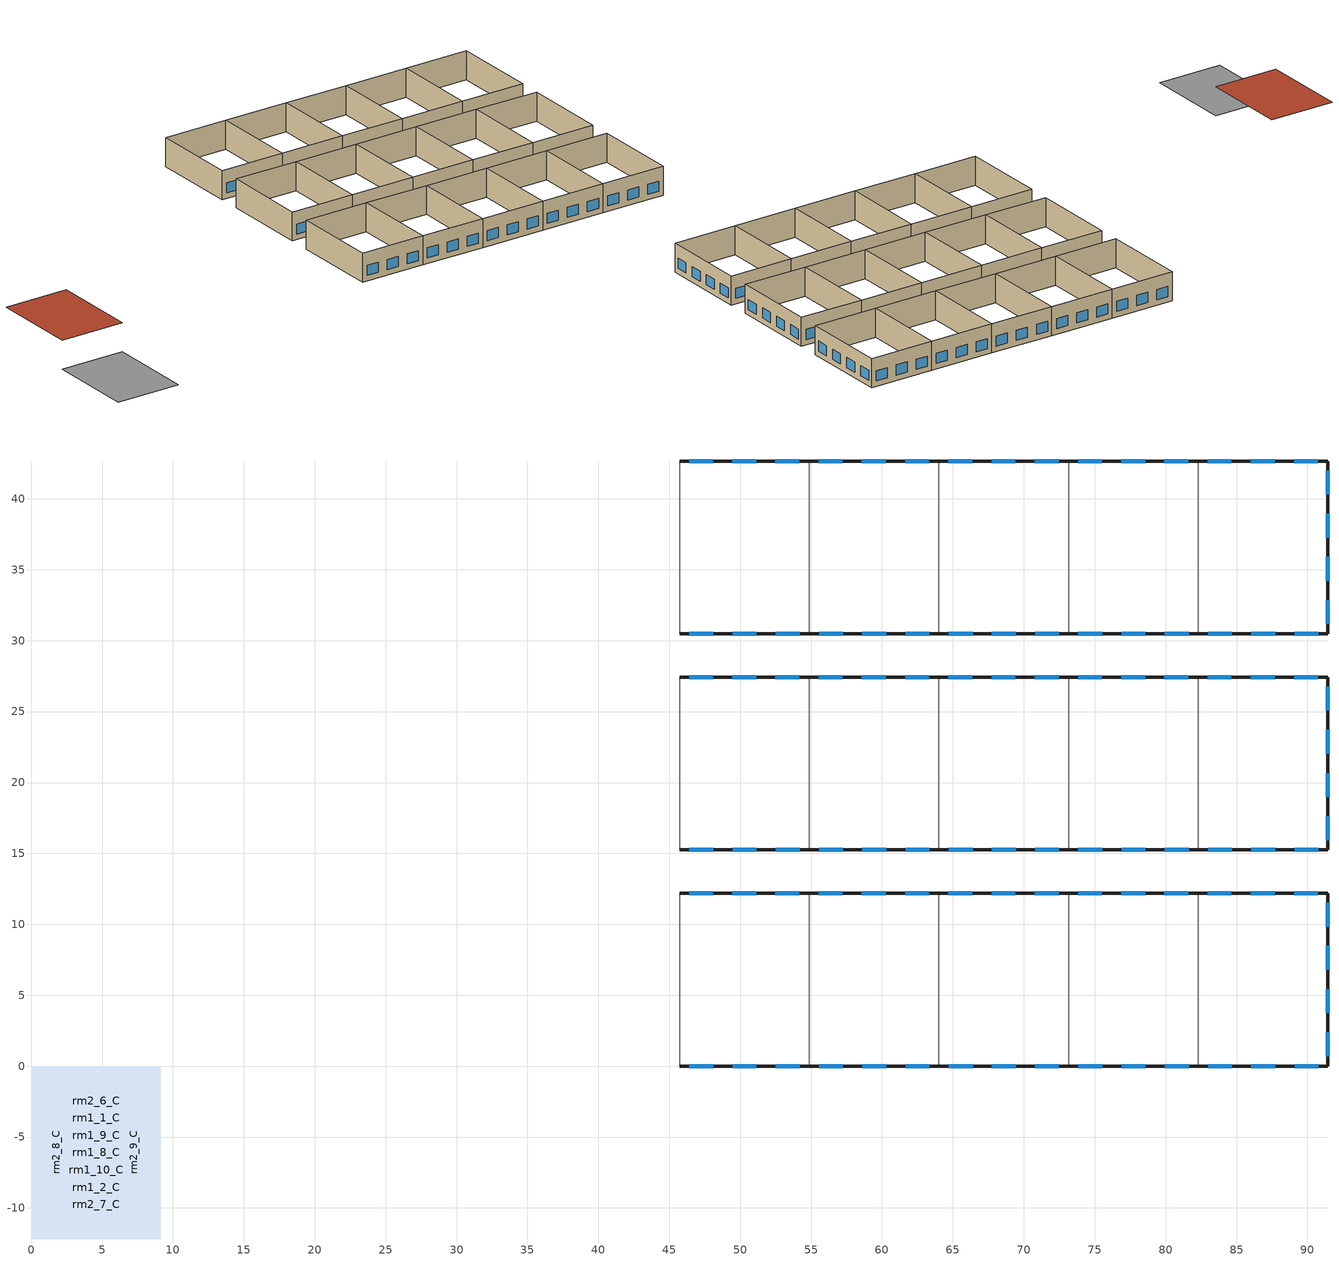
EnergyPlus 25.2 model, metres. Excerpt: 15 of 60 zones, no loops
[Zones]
rm1_8_C
 floor outside (SIMULATED_SL110): 0,-12.19 0,0 9.14,0 9.14,-12.19 z0
 wall outside (4_CONC_RADVA135): 54.86,12.19 45.72,12.19 / 45.72,0 54.86,0 z0:3.96
 wall to rm1_7_C (PARTITION115_rev): 45.72,12.19 45.72,0 z0:3.96
 wall to rm1_9_C (PARTITION115): 54.86,0 54.86,12.19 z0:3.96
 window (GT3): 54.16,12.19 52.49,12.19 / 51.12,12.19 49.44,12.19 / 48.07,12.19 46.39,12.19 / 46.42,0 48.1,0 / 49.47,0 51.15,0 / 52.52,0 54.19,0 z0.76:2.13
 roof outside (CONC_4_IN_NO96): 0,12.19 0,0 9.14,0 9.14,12.19 z3.96
rm1_9_C
 floor outside (SIMULATED_SL110): 0,-12.19 0,0 9.14,0 9.14,-12.19 z0
 wall outside (4_CONC_RADVA135): 64.01,12.19 54.86,12.19 / 54.86,0 64.01,0 z0:3.96
 wall to rm1_10_C (PARTITION115): 64.01,0 64.01,12.19 z0:3.96
 window (GT3): 63.31,12.19 61.63,12.19 / 60.26,12.19 58.58,12.19 / 57.21,12.19 55.53,12.19 / 55.56,0 57.24,0 / 58.61,0 60.29,0 / 61.66,0 63.34,0 z0.76:2.13
 roof outside (CONC_4_IN_NO96): 0,12.19 0,0 9.14,0 9.14,12.19 z3.96
rm1_10_C
 floor outside (SIMULATED_SL110): 0,-12.19 0,0 9.14,0 9.14,-12.19 z0
 wall outside (4_CONC_RADVA135): 73.15,12.19 64.01,12.19 / 64.01,0 73.15,0 z0:3.96
 wall to rm1_1_C (PARTITION115): 73.15,0 73.15,12.19 z0:3.96
 window (GT3): 72.45,12.19 70.78,12.19 / 69.4,12.19 67.73,12.19 / 66.36,12.19 64.68,12.19 / 64.71,0 66.39,0 / 67.76,0 69.43,0 / 70.81,0 72.48,0 z0.76:2.13
 roof outside (CONC_4_IN_NO96): 0,12.19 0,0 9.14,0 9.14,12.19 z3.96
rm1_1_C
 floor outside (SIMULATED_SL110): 0,-12.19 0,0 9.14,0 9.14,-12.19 z0
 wall outside (4_CONC_RADVA135): 82.3,12.19 73.15,12.19 / 73.15,0 82.3,0 z0:3.96
 wall to rm1_2_C (PARTITION115): 82.3,0 82.3,12.19 z0:3.96
 window (GT3): 81.59,12.19 79.92,12.19 / 78.55,12.19 76.87,12.19 / 75.5,12.19 73.82,12.19 / 73.85,0 75.53,0 / 76.9,0 78.58,0 / 79.95,0 81.62,0 z0.76:2.13
 roof outside (CONC_4_IN_NO96): 0,12.19 0,0 9.14,0 9.14,12.19 z3.96
rm1_2_C
 floor outside (SIMULATED_SL110): 0,-12.19 0,0 9.14,0 9.14,-12.19 z0
 wall outside (4_CONC_RADVA135): 82.3,0 91.44,0 91.44,12.19 82.3,12.19 z0:3.96
 window (GT3): 90.74,12.19 89.06,12.19 / 87.69,12.19 86.02,12.19 / 84.64,12.19 82.97,12.19 / 91.44,0.7 91.44,2.38 / 91.44,3.75 91.44,5.42 / 91.44,6.8 91.44,8.47 / 91.44,9.85 91.44,11.52 / 83,0 84.67,0 / 86.05,0 87.72,0 / 89.09,0 90.77,0 z0.76:2.13
 roof outside (CONC_4_IN_NO96): 0,12.19 0,0 9.14,0 9.14,12.19 z3.96
rm2_6_C
 floor outside (SIMULATED_SL110): 0,-12.19 0,0 9.14,0 9.14,-12.19 z0
 wall outside (4_CONC_RADVA135): 54.86,27.43 45.72,27.43 / 45.72,15.24 54.86,15.24 z0:3.96
 wall to rm2_5_C (PARTITION115_rev): 45.72,27.43 45.72,15.24 z0:3.96
 wall to rm2_7_C (PARTITION115): 54.86,15.24 54.86,27.43 z0:3.96
 window (GT3): 54.16,27.43 52.49,27.43 / 51.12,27.43 49.44,27.43 / 48.07,27.43 46.39,27.43 / 46.42,15.24 48.1,15.24 / 49.47,15.24 51.15,15.24 / 52.52,15.24 54.19,15.24 z0.76:2.13
 roof outside (CONC_4_IN_NO96): 0,12.19 0,0 9.14,0 9.14,12.19 z3.96
rm2_7_C
 floor outside (SIMULATED_SL110): 0,-12.19 0,0 9.14,0 9.14,-12.19 z0
 wall outside (4_CONC_RADVA135): 64.01,27.43 54.86,27.43 / 54.86,15.24 64.01,15.24 z0:3.96
 wall to rm2_8_C (PARTITION115): 64.01,15.24 64.01,27.43 z0:3.96
 window (GT3): 63.31,27.43 61.63,27.43 / 60.26,27.43 58.58,27.43 / 57.21,27.43 55.53,27.43 / 55.56,15.24 57.24,15.24 / 58.61,15.24 60.29,15.24 / 61.66,15.24 63.34,15.24 z0.76:2.13
 roof outside (CONC_4_IN_NO96): 0,12.19 0,0 9.14,0 9.14,12.19 z3.96
rm2_8_C
 floor outside (SIMULATED_SL110): 0,-12.19 0,0 9.14,0 9.14,-12.19 z0
 wall outside (4_CONC_RADVA135): 73.15,27.43 64.01,27.43 / 64.01,15.24 73.15,15.24 z0:3.96
 wall to rm2_9_C (PARTITION115): 73.15,15.24 73.15,27.43 z0:3.96
 window (GT3): 72.45,27.43 70.78,27.43 / 69.4,27.43 67.73,27.43 / 66.36,27.43 64.68,27.43 / 64.71,15.24 66.39,15.24 / 67.76,15.24 69.43,15.24 / 70.81,15.24 72.48,15.24 z0.76:2.13
 roof outside (CONC_4_IN_NO96): 0,12.19 0,0 9.14,0 9.14,12.19 z3.96
rm2_9_C
 floor outside (SIMULATED_SL110): 0,-12.19 0,0 9.14,0 9.14,-12.19 z0
 wall outside (4_CONC_RADVA135): 82.3,27.43 73.15,27.43 / 73.15,15.24 82.3,15.24 z0:3.96
 wall to rm2_10_C (PARTITION115): 82.3,15.24 82.3,27.43 z0:3.96
 window (GT3): 81.59,27.43 79.92,27.43 / 78.55,27.43 76.87,27.43 / 75.5,27.43 73.82,27.43 / 73.85,15.24 75.53,15.24 / 76.9,15.24 78.58,15.24 / 79.95,15.24 81.62,15.24 z0.76:2.13
 roof outside (CONC_4_IN_NO96): 0,12.19 0,0 9.14,0 9.14,12.19 z3.96
rm2_10_C
 floor outside (SIMULATED_SL110): 0,-12.19 0,0 9.14,0 9.14,-12.19 z0
 wall outside (4_CONC_RADVA135): 82.3,15.24 91.44,15.24 91.44,27.43 82.3,27.43 z0:3.96
 window (GT3): 90.74,27.43 89.06,27.43 / 87.69,27.43 86.02,27.43 / 84.64,27.43 82.97,27.43 / 91.44,15.94 91.44,17.62 / 91.44,18.99 91.44,20.66 / 91.44,22.04 91.44,23.71 / 91.44,25.09 91.44,26.76 / 83,15.24 84.67,15.24 / 86.05,15.24 87.72,15.24 / 89.09,15.24 90.77,15.24 z0.76:2.13
 roof outside (CONC_4_IN_NO96): 0,12.19 0,0 9.14,0 9.14,12.19 z3.96
rm3_6_C
 floor outside (SIMULATED_SL110): 0,-12.19 0,0 9.14,0 9.14,-12.19 z0
 wall outside (4_CONC_RADVA135): 54.86,42.67 45.72,42.67 / 45.72,30.48 54.86,30.48 z0:3.96
 wall to rm3_5_C (PARTITION115_rev): 45.72,42.67 45.72,30.48 z0:3.96
 wall to rm3_7_C (PARTITION115): 54.86,30.48 54.86,42.67 z0:3.96
 window (GT3): 54.16,42.67 52.49,42.67 / 51.12,42.67 49.44,42.67 / 48.07,42.67 46.39,42.67 / 46.42,30.48 48.1,30.48 / 49.47,30.48 51.15,30.48 / 52.52,30.48 54.19,30.48 z0.76:2.13
 roof outside (CONC_4_IN_NO96): 0,12.19 0,0 9.14,0 9.14,12.19 z3.96
rm3_7_C
 floor outside (SIMULATED_SL110): 0,-12.19 0,0 9.14,0 9.14,-12.19 z0
 wall outside (4_CONC_RADVA135): 64.01,42.67 54.86,42.67 / 54.86,30.48 64.01,30.48 z0:3.96
 wall to rm3_8_C (PARTITION115): 64.01,30.48 64.01,42.67 z0:3.96
 window (GT3): 63.31,42.67 61.63,42.67 / 60.26,42.67 58.58,42.67 / 57.21,42.67 55.53,42.67 / 55.56,30.48 57.24,30.48 / 58.61,30.48 60.29,30.48 / 61.66,30.48 63.34,30.48 z0.76:2.13
 roof outside (CONC_4_IN_NO96): 0,12.19 0,0 9.14,0 9.14,12.19 z3.96
rm3_8_C
 floor outside (SIMULATED_SL110): 0,-12.19 0,0 9.14,0 9.14,-12.19 z0
 wall outside (4_CONC_RADVA135): 73.15,42.67 64.01,42.67 / 64.01,30.48 73.15,30.48 z0:3.96
 wall to rm3_9_C (PARTITION115): 73.15,30.48 73.15,42.67 z0:3.96
 window (GT3): 72.45,42.67 70.78,42.67 / 69.4,42.67 67.73,42.67 / 66.36,42.67 64.68,42.67 / 64.71,30.48 66.39,30.48 / 67.76,30.48 69.43,30.48 / 70.81,30.48 72.48,30.48 z0.76:2.13
 roof outside (CONC_4_IN_NO96): 0,12.19 0,0 9.14,0 9.14,12.19 z3.96
rm3_9_C
 floor outside (SIMULATED_SL110): 0,-12.19 0,0 9.14,0 9.14,-12.19 z0
 wall outside (4_CONC_RADVA135): 82.3,42.67 73.15,42.67 / 73.15,30.48 82.3,30.48 z0:3.96
 wall to rm3_10_C (PARTITION115): 82.3,30.48 82.3,42.67 z0:3.96
 window (GT3): 81.59,42.67 79.92,42.67 / 78.55,42.67 76.87,42.67 / 75.5,42.67 73.82,42.67 / 73.85,30.48 75.53,30.48 / 76.9,30.48 78.58,30.48 / 79.95,30.48 81.62,30.48 z0.76:2.13
 roof outside (CONC_4_IN_NO96): 0,12.19 0,0 9.14,0 9.14,12.19 z3.96
rm3_10_C
 floor outside (SIMULATED_SL110): 0,-12.19 0,0 9.14,0 9.14,-12.19 z0
 wall outside (4_CONC_RADVA135): 82.3,30.48 91.44,30.48 91.44,42.67 82.3,42.67 z0:3.96
 window (GT3): 90.74,42.67 89.06,42.67 / 87.69,42.67 86.02,42.67 / 84.64,42.67 82.97,42.67 / 91.44,31.18 91.44,32.86 / 91.44,34.23 91.44,35.91 / 91.44,37.28 91.44,38.95 / 91.44,40.33 91.44,42 / 83,30.48 84.67,30.48 / 86.05,30.48 87.72,30.48 / 89.09,30.48 90.77,30.48 z0.76:2.13
 roof outside (CONC_4_IN_NO96): 0,12.19 0,0 9.14,0 9.14,12.19 z3.96
[Building]
Green Design Tools: North Axis {deg}=180.0017; Terrain=City; Loads Convergence Tolerance Value=0.04; Temperature Convergence Tolerance Value {deltaC}=0.4; Solar Distribution=FullExterior; Maximum Number of Warmup Days=25; Minimum Number of Warmup Days=6
[Site:Location]
CZ03RV2: Latitude {deg}=38.5; Longitude {deg}=-121.5; Time Zone {hr}=-8; Elevation {m}=15.24
[Site:GroundTemperature:BuildingSurface]
12.38889, 11.22224, 11.11112, 11.66668, 13.8889, 16.11112, 18.05557, 19.2778, 19.38892, 18.38889, 16.50002, 14.33334
[SizingPeriod:DesignDay] Humidity Condition Type=Wetbulb; Rain Indicator=No; Snow Indicator=No; Daylight Saving Time Indicator=No; Solar Model Indicator=ASHRAEClearSky; Sky Clearness=0
Name | Month | Day of Month | Day Type | Maximum Dry-Bulb Temperature {C} | Daily Dry-Bulb Temperature Range {deltaC} | Wetbulb or DewPoint at Maximum Dry-Bulb {C} | Barometric Pressure {Pa} | Wind Speed {m/s} | Wind Direction {deg}
CZ03RV2 Coldest Day from Weather File | 12 | 28 | WinterDesignDay | 15 | 13.3 | 8.9 | 102805.1 | 2.12 | 67
CZ03RV2 Hottest Day from Weather File | 9 | 29 | SummerDesignDay | 31.7 | 20.6 | 16.1 | 101351.8 | 5.06 | 87
[Material] Thermal Absorptance=0.9
Name | Roughness | Thickness {m} | Conductivity {W/m-K} | Density {kg/m3} | Specific Heat {J/kg-K} | Solar Absorptance | Visible Absorptance
CONC_4_IN_NO96__CC03_97 | MediumRough | 0.10159 | 1.310345 | 2242.584 | 836.7661 | 0.7
SIMULATED_SL110__IN05_111 | MediumRough | 0.245821 | 0.04324 | 9.611076 | 836.7661 | 0
SIMULATED_SL110__MAT357_112 | MediumRough | 0.4572 | 0.8648 | 1361.569 | 836.7661 | 0
SIMULATED_SL110__MAT356_113 | MediumRough | 0.3048 | 0.51888 | 1601.846 | 836.7661 | 0
PARTITION115__GP02_87 | MediumRough | 0.0158801 | 0.160161 | 800.923 | 836.7661 | 0.3
4_CONC_RADVA135__CC14_80 | MediumRough | 0.10159 | 1.801724 | 2242.584 | 836.7661 | 0.7
4_CONC_RADVA135__IN36_136 | MediumRough | 0.0762 | 0.034592 | 28.83323 | 1213.311 | 0.7
4_CONC_RADVA135__GP02_87 | MediumRough | 0.0158801 | 0.160161 | 800.923 | 836.7661 | 0.7
rm1_8_CFURN; rm1_9_CFURN; rm1_10_CFURN; rm1_1_CFURN; rm1_2_CFURN; rm2_6_CFURN; rm2_7_CFURN; rm2_8_CFURN; rm2_9_CFURN; rm2_10_CFURN; rm3_6_CFURN; rm3_7_CFURN; rm3_8_CFURN; rm3_9_CFURN; rm3_10_CFURN | Smooth | 0.00762 | 0.17296 | 640.7384 | 1255.149 | 0.7 | 0.7
[Construction]
CONC_4_IN_NO96: CONC_4_IN_NO96__CC03_97
SIMULATED_SL110: SIMULATED_SL110__IN05_111, SIMULATED_SL110__MAT357_112, SIMULATED_SL110__MAT356_113
PARTITION115; PARTITION115_rev: PARTITION115__GP02_87, PARTITION115__WMF00_116, PARTITION115__GP02_87
4_CONC_RADVA135: 4_CONC_RADVA135__CC14_80, 4_CONC_RADVA135__IN36_136, 4_CONC_RADVA135__GP02_87
GT3: BRONZE 6MM
rm1_8_CFURNCONS: rm1_8_CFURN
rm1_9_CFURNCONS: rm1_9_CFURN
rm1_10_CFURNCONS: rm1_10_CFURN
rm1_1_CFURNCONS: rm1_1_CFURN
rm1_2_CFURNCONS: rm1_2_CFURN
rm2_6_CFURNCONS: rm2_6_CFURN
rm2_7_CFURNCONS: rm2_7_CFURN
rm2_8_CFURNCONS: rm2_8_CFURN
rm2_9_CFURNCONS: rm2_9_CFURN
rm2_10_CFURNCONS: rm2_10_CFURN
rm3_6_CFURNCONS: rm3_6_CFURN
rm3_7_CFURNCONS: rm3_7_CFURN
rm3_8_CFURNCONS: rm3_8_CFURN
rm3_9_CFURNCONS: rm3_9_CFURN
rm3_10_CFURNCONS: rm3_10_CFURN
[Material:NoMass]
PARTITION115__WMF00_116: Roughness=MediumRough; Thermal Resistance {m2-K/W}=0.107499; Thermal Absorptance=0.9; Solar Absorptance=0.3
[WindowMaterial:Glazing]
BRONZE 6MM: Optical Data Type=SpectralAverage; Thickness {m}=.006; Solar Transmittance at Normal Incidence=.482; Front Side Solar Reflectance at Normal Incidence=.054; Back Side Solar Reflectance at Normal Incidence=.054; Visible Transmittance at Normal Incidence=.534; Front Side Visible Reflectance at Normal Incidence=.057; Back Side Visible Reflectance at Normal Incidence=.057; Infrared Transmittance at Normal Incidence=0; Front Side Infrared Hemispherical Emissivity=.84; Back Side Infrared Hemispherical Emissivity=.84; Conductivity {W/m-K}=.9
[WindowMaterial:Shade] Solar Transmittance=0.8; Solar Reflectance=0.19; Visible Transmittance=0.8; Visible Reflectance=0.19; Infrared Hemispherical Emissivity=0.001; Infrared Transmittance=0.99; Thickness {m}=0.001; Conductivity {W/m-K}=10000; Shade to Glass Distance {m}=0.001; Top Opening Multiplier=0; Bottom Opening Multiplier=0; Left-Side Opening Multiplier=0; Right-Side Opening Multiplier=0; Airflow Permeability=0.8
Window1001WSM; Window1806WSM; Window1807WSM; Window1003WSM; Window1808WSM; Window1809WSM; Window1004WSM; Window1810WSM; Window1811WSM; Window1812WSM; Window1006WSM; Window1813WSM; Window1814WSM; Window1007WSM; Window1815WSM; Window1816WSM; Window1008WSM; Window1817WSM; Window1818WSM; Window1009WSM; Window1819WSM; Window1820WSM; Window1010WSM; Window1821WSM; Window1822WSM; Window1011WSM; Window1823WSM; Window1824WSM; Window1012WSM; Window1825WSM; Window1826WSM; Window1013WSM; Window1827WSM; Window1828WSM; Window1014WSM; Window1829WSM; Window1830WSM; Window1015WSM; Window1831WSM; Window1832WSM; Window1016WSM; Window1833WSM; Window1834WSM; Window1017WSM; Window1835WSM; Window1836WSM; Window1018WSM; Window1837WSM; Window1838WSM; Window1005WSM; Window1839WSM; Window1840WSM; Window1019WSM; Window1841WSM; Window1842WSM; Window1020WSM; Window1843WSM; Window1844WSM; Window1021WSM; Window1845WSM; Window1846WSM; Window1022WSM; Window1847WSM; Window1848WSM; Window1849WSM; Window1023WSM; Window1850WSM; Window1851WSM; Window1024WSM; Window1852WSM; Window1853WSM; Window1025WSM; Window1854WSM; Window1855WSM; Window1026WSM; Window1856WSM; Window1857WSM; Window1858WSM; Window1027WSM; Window1859WSM; Window1860WSM; Window1028WSM; Window1861WSM; Window1862WSM; Window1029WSM; Window1863WSM; Window1864WSM; Window1030WSM; Window1865WSM; Window1866WSM; Window1031WSM; Window1867WSM; Window1868WSM; Window1032WSM; Window1869WSM; Window1870WSM; Window1033WSM; Window1871WSM; Window1872WSM; Window1034WSM; Window1873WSM; Window1874WSM; Window1035WSM; Window1875WSM; Window1876WSM; Window1036WSM; Window1877WSM; Window1878WSM; Window1037WSM; Window1879WSM; Window1880WSM; Window1038WSM; Window1881WSM; Window1882WSM; Window1039WSM; Window1883WSM; Window1884WSM; Window1040WSM; Window1885WSM; Window1886WSM; Window1041WSM; Window1887WSM; Window1888WSM; Window1042WSM; Window1889WSM; Window1890WSM; Window1043WSM; Window1891WSM; Window1892WSM; Window1044WSM; Window1893WSM; Window1894WSM; Window1895WSM; Window1045WSM; Window1896WSM; Window1897WSM; Window1046WSM; Window1898WSM; Window1899WSM; Window1047WSM; Window1900WSM; Window1901WSM; Window1048WSM; Window1902WSM; Window1903WSM; Window1904WSM; Window1049WSM; Window1905WSM; Window1906WSM; Window1050WSM; Window1907WSM; Window1908WSM; Window1051WSM; Window1909WSM; Window1910WSM; Window1052WSM; Window1911WSM; Window1912WSM; Window1053WSM; Window1913WSM; Window1914WSM; Window1054WSM; Window1915WSM; Window1916WSM; Window1055WSM; Window1917WSM; Window1918WSM; Window1056WSM; Window1919WSM; Window1920WSM; Window1057WSM; Window1921WSM; Window1922WSM; Window1058WSM; Window1923WSM; Window1924WSM; Window1059WSM; Window1925WSM; Window1926WSM; Window1060WSM; Window1927WSM; Window1928WSM; Window1061WSM; Window1929WSM; Window1930WSM; Window1062WSM; Window1931WSM; Window1932WSM; Window1063WSM; Window1933WSM; Window1934WSM; Window1064WSM; Window1935WSM; Window1936WSM; Window1065WSM; Window1937WSM; Window1938WSM; Window1066WSM; Window1939WSM; Window1940WSM; Window1941WSM; Window1067WSM; Window1942WSM; Window1943WSM; Window1068WSM; Window1944WSM; Window1945WSM; Window1069WSM; Window1946WSM; Window1947WSM; Window1070WSM; Window1948WSM; Window1949WSM; Window1950WSM; Window1071WSM; Window1951WSM; Window1952WSM; Window1072WSM; Window1953WSM; Window1954WSM; Window1073WSM; Window1955WSM; Window1956WSM; Window1074WSM; Window1957WSM; Window1958WSM; Window1075WSM; Window1959WSM; Window1960WSM; Window1076WSM; Window1961WSM; Window1962WSM; Window1077WSM; Window1963WSM; Window1964WSM; Window1078WSM; Window1965WSM; Window1966WSM; Window1079WSM; Window1967WSM; Window1968WSM; Window1080WSM; Window1969WSM; Window1970WSM; Window1081WSM; Window1971WSM; Window1972WSM; Window1082WSM; Window1973WSM; Window1974WSM; Window1083WSM; Window1975WSM; Window1976WSM; Window1084WSM; Window1977WSM; Window1978WSM; Window1085WSM; Window1979WSM; Window1980WSM; Window1086WSM; Window1981WSM; Window1982WSM; Window1087WSM; Window1983WSM; Window1984WSM; Window1088WSM; Window1985WSM; Window1986WSM; Window1987WSM; Window1089WSM; Window1988WSM; Window1989WSM; Window1090WSM; Window1990WSM; Window1991WSM; Window1091WSM; Window1992WSM; Window1993WSM; Window1092WSM; Window1994WSM; Window1995WSM; Window1996WSM; Window1093WSM; Window1997WSM; Window1998WSM; Window1094WSM; Window1999WSM; Window2000WSM; Window1095WSM; Window2001WSM; Window2002WSM; Window1096WSM; Window2003WSM; Window2004WSM; Window1097WSM; Window2005WSM; Window2006WSM; Window1098WSM; Window2007WSM; Window2008WSM; Window1099WSM; Window2009WSM; Window2010WSM; Window1100WSM; Window2011WSM; Window2012WSM; Window1101WSM; Window2013WSM; Window2014WSM; Window1102WSM; Window2015WSM; Window2016WSM; Window1103WSM; Window2017WSM; Window2018WSM; Window1104WSM; Window2019WSM; Window2020WSM; Window1105WSM; Window2021WSM; Window2022WSM; Window1106WSM; Window2023WSM; Window2024WSM; Window1107WSM; Window2025WSM; Window2026WSM; Window1108WSM; Window2027WSM; Window2028WSM; Window1109WSM; Window2029WSM; Window2030WSM; Window1110WSM; Window2031WSM; Window2032WSM; Window2033WSM; Window1111WSM; Window2034WSM; Window2035WSM; Window1112WSM; Window2036WSM; Window2037WSM; Window1113WSM; Window2038WSM; Window2039WSM; Window1114WSM; Window2040WSM; Window2041WSM; Window2042WSM; Window1115WSM; Window2043WSM; Window2044WSM; Window1116WSM; Window2045WSM; Window2046WSM; Window1117WSM; Window2047WSM; Window2048WSM; Window1118WSM; Window2049WSM; Window2050WSM; Window1119WSM; Window2051WSM; Window2052WSM; Window1120WSM; Window2053WSM; Window2054WSM; Window1121WSM; Window2055WSM; Window2056WSM; Window1122WSM; Window2057WSM; Window2058WSM; Window1123WSM; Window2059WSM; Window2060WSM; Window1124WSM; Window2061WSM; Window2062WSM; Window1125WSM; Window2063WSM; Window2064WSM; Window1126WSM; Window2065WSM; Window2066WSM; Window1127WSM; Window2067WSM; Window2068WSM; Window1128WSM; Window2069WSM; Window2070WSM; Window1129WSM; Window2071WSM; Window2072WSM; Window1130WSM; Window2073WSM; Window2074WSM; Window1131WSM; Window2075WSM; Window2076WSM; Window1132WSM; Window2077WSM; Window2078WSM; Window2079WSM; Window1133WSM; Window2080WSM; Window2081WSM
[WindowProperty:ShadingControl] Shading Type=InteriorShade; Shading Control Type=AlwaysOn; Setpoint {W/m2, W or deg C}=10.9383; Shading Control Is Scheduled=NO; Glare Control Is Active=NO
Name | Shading Device Material
Window1001WSC | Window1001WSM
Window1806WSC | Window1806WSM
Window1807WSC | Window1807WSM
Window1003WSC | Window1003WSM
Window1808WSC | Window1808WSM
Window1809WSC | Window1809WSM
Window1004WSC | Window1004WSM
Window1810WSC | Window1810WSM
Window1811WSC | Window1811WSM
Window1812WSC | Window1812WSM
Window1006WSC | Window1006WSM
Window1813WSC | Window1813WSM
Window1814WSC | Window1814WSM
Window1007WSC | Window1007WSM
Window1815WSC | Window1815WSM
Window1816WSC | Window1816WSM
Window1008WSC | Window1008WSM
Window1817WSC | Window1817WSM
Window1818WSC | Window1818WSM
Window1009WSC | Window1009WSM
Window1819WSC | Window1819WSM
Window1820WSC | Window1820WSM
Window1010WSC | Window1010WSM
Window1821WSC | Window1821WSM
Window1822WSC | Window1822WSM
Window1011WSC | Window1011WSM
Window1823WSC | Window1823WSM
Window1824WSC | Window1824WSM
Window1012WSC | Window1012WSM
Window1825WSC | Window1825WSM
Window1826WSC | Window1826WSM
Window1013WSC | Window1013WSM
Window1827WSC | Window1827WSM
Window1828WSC | Window1828WSM
Window1014WSC | Window1014WSM
Window1829WSC | Window1829WSM
Window1830WSC | Window1830WSM
Window1015WSC | Window1015WSM
Window1831WSC | Window1831WSM
Window1832WSC | Window1832WSM
Window1016WSC | Window1016WSM
Window1833WSC | Window1833WSM
Window1834WSC | Window1834WSM
Window1017WSC | Window1017WSM
Window1835WSC | Window1835WSM
Window1836WSC | Window1836WSM
Window1018WSC | Window1018WSM
Window1837WSC | Window1837WSM
Window1838WSC | Window1838WSM
Window1005WSC | Window1005WSM
Window1839WSC | Window1839WSM
Window1840WSC | Window1840WSM
Window1019WSC | Window1019WSM
Window1841WSC | Window1841WSM
Window1842WSC | Window1842WSM
Window1020WSC | Window1020WSM
Window1843WSC | Window1843WSM
Window1844WSC | Window1844WSM
Window1021WSC | Window1021WSM
Window1845WSC | Window1845WSM
Window1846WSC | Window1846WSM
Window1022WSC | Window1022WSM
Window1847WSC | Window1847WSM
Window1848WSC | Window1848WSM
Window1849WSC | Window1849WSM
Window1023WSC | Window1023WSM
Window1850WSC | Window1850WSM
Window1851WSC | Window1851WSM
Window1024WSC | Window1024WSM
Window1852WSC | Window1852WSM
Window1853WSC | Window1853WSM
Window1025WSC | Window1025WSM
Window1854WSC | Window1854WSM
Window1855WSC | Window1855WSM
Window1026WSC | Window1026WSM
Window1856WSC | Window1856WSM
Window1857WSC | Window1857WSM
Window1858WSC | Window1858WSM
Window1027WSC | Window1027WSM
Window1859WSC | Window1859WSM
Window1860WSC | Window1860WSM
Window1028WSC | Window1028WSM
Window1861WSC | Window1861WSM
Window1862WSC | Window1862WSM
Window1029WSC | Window1029WSM
Window1863WSC | Window1863WSM
Window1864WSC | Window1864WSM
Window1030WSC | Window1030WSM
Window1865WSC | Window1865WSM
Window1866WSC | Window1866WSM
Window1031WSC | Window1031WSM
Window1867WSC | Window1867WSM
Window1868WSC | Window1868WSM
Window1032WSC | Window1032WSM
Window1869WSC | Window1869WSM
Window1870WSC | Window1870WSM
Window1033WSC | Window1033WSM
Window1871WSC | Window1871WSM
Window1872WSC | Window1872WSM
Window1034WSC | Window1034WSM
Window1873WSC | Window1873WSM
Window1874WSC | Window1874WSM
Window1035WSC | Window1035WSM
Window1875WSC | Window1875WSM
Window1876WSC | Window1876WSM
Window1036WSC | Window1036WSM
Window1877WSC | Window1877WSM
Window1878WSC | Window1878WSM
Window1037WSC | Window1037WSM
Window1879WSC | Window1879WSM
Window1880WSC | Window1880WSM
Window1038WSC | Window1038WSM
Window1881WSC | Window1881WSM
Window1882WSC | Window1882WSM
Window1039WSC | Window1039WSM
Window1883WSC | Window1883WSM
Window1884WSC | Window1884WSM
Window1040WSC | Window1040WSM
Window1885WSC | Window1885WSM
Window1886WSC | Window1886WSM
Window1041WSC | Window1041WSM
Window1887WSC | Window1887WSM
Window1888WSC | Window1888WSM
Window1042WSC | Window1042WSM
Window1889WSC | Window1889WSM
Window1890WSC | Window1890WSM
Window1043WSC | Window1043WSM
Window1891WSC | Window1891WSM
Window1892WSC | Window1892WSM
Window1044WSC | Window1044WSM
Window1893WSC | Window1893WSM
Window1894WSC | Window1894WSM
Window1895WSC | Window1895WSM
Window1045WSC | Window1045WSM
Window1896WSC | Window1896WSM
Window1897WSC | Window1897WSM
Window1046WSC | Window1046WSM
Window1898WSC | Window1898WSM
Window1899WSC | Window1899WSM
Window1047WSC | Window1047WSM
Window1900WSC | Window1900WSM
Window1901WSC | Window1901WSM
Window1048WSC | Window1048WSM
Window1902WSC | Window1902WSM
Window1903WSC | Window1903WSM
Window1904WSC | Window1904WSM
Window1049WSC | Window1049WSM
Window1905WSC | Window1905WSM
Window1906WSC | Window1906WSM
Window1050WSC | Window1050WSM
Window1907WSC | Window1907WSM
Window1908WSC | Window1908WSM
Window1051WSC | Window1051WSM
Window1909WSC | Window1909WSM
Window1910WSC | Window1910WSM
Window1052WSC | Window1052WSM
Window1911WSC | Window1911WSM
Window1912WSC | Window1912WSM
Window1053WSC | Window1053WSM
Window1913WSC | Window1913WSM
Window1914WSC | Window1914WSM
Window1054WSC | Window1054WSM
Window1915WSC | Window1915WSM
Window1916WSC | Window1916WSM
Window1055WSC | Window1055WSM
Window1917WSC | Window1917WSM
Window1918WSC | Window1918WSM
Window1056WSC | Window1056WSM
Window1919WSC | Window1919WSM
Window1920WSC | Window1920WSM
Window1057WSC | Window1057WSM
Window1921WSC | Window1921WSM
Window1922WSC | Window1922WSM
Window1058WSC | Window1058WSM
Window1923WSC | Window1923WSM
Window1924WSC | Window1924WSM
Window1059WSC | Window1059WSM
Window1925WSC | Window1925WSM
Window1926WSC | Window1926WSM
Window1060WSC | Window1060WSM
Window1927WSC | Window1927WSM
Window1928WSC | Window1928WSM
Window1061WSC | Window1061WSM
Window1929WSC | Window1929WSM
Window1930WSC | Window1930WSM
Window1062WSC | Window1062WSM
Window1931WSC | Window1931WSM
Window1932WSC | Window1932WSM
Window1063WSC | Window1063WSM
Window1933WSC | Window1933WSM
Window1934WSC | Window1934WSM
Window1064WSC | Window1064WSM
Window1935WSC | Window1935WSM
Window1936WSC | Window1936WSM
Window1065WSC | Window1065WSM
Window1937WSC | Window1937WSM
Window1938WSC | Window1938WSM
Window1066WSC | Window1066WSM
Window1939WSC | Window1939WSM
Window1940WSC | Window1940WSM
Window1941WSC | Window1941WSM
Window1067WSC | Window1067WSM
Window1942WSC | Window1942WSM
Window1943WSC | Window1943WSM
Window1068WSC | Window1068WSM
Window1944WSC | Window1944WSM
Window1945WSC | Window1945WSM
Window1069WSC | Window1069WSM
Window1946WSC | Window1946WSM
Window1947WSC | Window1947WSM
Window1070WSC | Window1070WSM
Window1948WSC | Window1948WSM
Window1949WSC | Window1949WSM
Window1950WSC | Window1950WSM
Window1071WSC | Window1071WSM
Window1951WSC | Window1951WSM
Window1952WSC | Window1952WSM
Window1072WSC | Window1072WSM
Window1953WSC | Window1953WSM
Window1954WSC | Window1954WSM
Window1073WSC | Window1073WSM
Window1955WSC | Window1955WSM
Window1956WSC | Window1956WSM
Window1074WSC | Window1074WSM
Window1957WSC | Window1957WSM
Window1958WSC | Window1958WSM
Window1075WSC | Window1075WSM
Window1959WSC | Window1959WSM
Window1960WSC | Window1960WSM
Window1076WSC | Window1076WSM
Window1961WSC | Window1961WSM
Window1962WSC | Window1962WSM
Window1077WSC | Window1077WSM
Window1963WSC | Window1963WSM
Window1964WSC | Window1964WSM
Window1078WSC | Window1078WSM
Window1965WSC | Window1965WSM
Window1966WSC | Window1966WSM
Window1079WSC | Window1079WSM
Window1967WSC | Window1967WSM
Window1968WSC | Window1968WSM
Window1080WSC | Window1080WSM
Window1969WSC | Window1969WSM
Window1970WSC | Window1970WSM
Window1081WSC | Window1081WSM
Window1971WSC | Window1971WSM
Window1972WSC | Window1972WSM
Window1082WSC | Window1082WSM
Window1973WSC | Window1973WSM
Window1974WSC | Window1974WSM
Window1083WSC | Window1083WSM
Window1975WSC | Window1975WSM
Window1976WSC | Window1976WSM
Window1084WSC | Window1084WSM
Window1977WSC | Window1977WSM
Window1978WSC | Window1978WSM
Window1085WSC | Window1085WSM
Window1979WSC | Window1979WSM
Window1980WSC | Window1980WSM
Window1086WSC | Window1086WSM
Window1981WSC | Window1981WSM
Window1982WSC | Window1982WSM
Window1087WSC | Window1087WSM
Window1983WSC | Window1983WSM
Window1984WSC | Window1984WSM
Window1088WSC | Window1088WSM
Window1985WSC | Window1985WSM
Window1986WSC | Window1986WSM
Window1987WSC | Window1987WSM
Window1089WSC | Window1089WSM
Window1988WSC | Window1988WSM
Window1989WSC | Window1989WSM
Window1090WSC | Window1090WSM
Window1990WSC | Window1990WSM
Window1991WSC | Window1991WSM
Window1091WSC | Window1091WSM
Window1992WSC | Window1992WSM
Window1993WSC | Window1993WSM
Window1092WSC | Window1092WSM
Window1994WSC | Window1994WSM
Window1995WSC | Window1995WSM
Window1996WSC | Window1996WSM
Window1093WSC | Window1093WSM
Window1997WSC | Window1997WSM
Window1998WSC | Window1998WSM
Window1094WSC | Window1094WSM
Window1999WSC | Window1999WSM
Window2000WSC | Window2000WSM
Window1095WSC | Window1095WSM
Window2001WSC | Window2001WSM
Window2002WSC | Window2002WSM
Window1096WSC | Window1096WSM
Window2003WSC | Window2003WSM
Window2004WSC | Window2004WSM
Window1097WSC | Window1097WSM
Window2005WSC | Window2005WSM
Window2006WSC | Window2006WSM
Window1098WSC | Window1098WSM
Window2007WSC | Window2007WSM
Window2008WSC | Window2008WSM
Window1099WSC | Window1099WSM
Window2009WSC | Window2009WSM
Window2010WSC | Window2010WSM
Window1100WSC | Window1100WSM
Window2011WSC | Window2011WSM
Window2012WSC | Window2012WSM
Window1101WSC | Window1101WSM
Window2013WSC | Window2013WSM
Window2014WSC | Window2014WSM
Window1102WSC | Window1102WSM
Window2015WSC | Window2015WSM
Window2016WSC | Window2016WSM
Window1103WSC | Window1103WSM
Window2017WSC | Window2017WSM
Window2018WSC | Window2018WSM
Window1104WSC | Window1104WSM
Window2019WSC | Window2019WSM
Window2020WSC | Window2020WSM
Window1105WSC | Window1105WSM
Window2021WSC | Window2021WSM
Window2022WSC | Window2022WSM
Window1106WSC | Window1106WSM
Window2023WSC | Window2023WSM
Window2024WSC | Window2024WSM
Window1107WSC | Window1107WSM
Window2025WSC | Window2025WSM
Window2026WSC | Window2026WSM
Window1108WSC | Window1108WSM
Window2027WSC | Window2027WSM
Window2028WSC | Window2028WSM
Window1109WSC | Window1109WSM
Window2029WSC | Window2029WSM
Window2030WSC | Window2030WSM
Window1110WSC | Window1110WSM
Window2031WSC | Window2031WSM
Window2032WSC | Window2032WSM
Window2033WSC | Window2033WSM
Window1111WSC | Window1111WSM
Window2034WSC | Window2034WSM
Window2035WSC | Window2035WSM
Window1112WSC | Window1112WSM
Window2036WSC | Window2036WSM
Window2037WSC | Window2037WSM
Window1113WSC | Window1113WSM
Window2038WSC | Window2038WSM
Window2039WSC | Window2039WSM
Window1114WSC | Window1114WSM
Window2040WSC | Window2040WSM
Window2041WSC | Window2041WSM
Window2042WSC | Window2042WSM
Window1115WSC | Window1115WSM
Window2043WSC | Window2043WSM
Window2044WSC | Window2044WSM
Window1116WSC | Window1116WSM
Window2045WSC | Window2045WSM
Window2046WSC | Window2046WSM
Window1117WSC | Window1117WSM
Window2047WSC | Window2047WSM
Window2048WSC | Window2048WSM
Window1118WSC | Window1118WSM
Window2049WSC | Window2049WSM
Window2050WSC | Window2050WSM
Window1119WSC | Window1119WSM
Window2051WSC | Window2051WSM
Window2052WSC | Window2052WSM
Window1120WSC | Window1120WSM
Window2053WSC | Window2053WSM
Window2054WSC | Window2054WSM
Window1121WSC | Window1121WSM
Window2055WSC | Window2055WSM
Window2056WSC | Window2056WSM
Window1122WSC | Window1122WSM
Window2057WSC | Window2057WSM
Window2058WSC | Window2058WSM
Window1123WSC | Window1123WSM
Window2059WSC | Window2059WSM
Window2060WSC | Window2060WSM
Window1124WSC | Window1124WSM
Window2061WSC | Window2061WSM
Window2062WSC | Window2062WSM
Window1125WSC | Window1125WSM
Window2063WSC | Window2063WSM
Window2064WSC | Window2064WSM
Window1126WSC | Window1126WSM
Window2065WSC | Window2065WSM
Window2066WSC | Window2066WSM
Window1127WSC | Window1127WSM
Window2067WSC | Window2067WSM
Window2068WSC | Window2068WSM
Window1128WSC | Window1128WSM
Window2069WSC | Window2069WSM
Window2070WSC | Window2070WSM
Window1129WSC | Window1129WSM
Window2071WSC | Window2071WSM
Window2072WSC | Window2072WSM
Window1130WSC | Window1130WSM
Window2073WSC | Window2073WSM
Window2074WSC | Window2074WSM
Window1131WSC | Window1131WSM
Window2075WSC | Window2075WSM
Window2076WSC | Window2076WSM
Window1132WSC | Window1132WSM
Window2077WSC | Window2077WSM
Window2078WSC | Window2078WSM
Window2079WSC | Window2079WSM
Window1133WSC | Window1133WSM
Window2080WSC | Window2080WSM
Window2081WSC | Window2081WSM
[Zone] Type=1; Multiplier=1; Ceiling Height {m}=3.9624; Volume {m3}=441.7421
rm1_8_C; rm1_9_C; rm1_10_C; rm1_1_C; rm1_2_C; rm2_6_C; rm2_7_C; rm2_8_C; rm2_9_C; rm2_10_C; rm3_6_C; rm3_7_C; rm3_8_C; rm3_9_C; rm3_10_C
[People] Number of People Schedule=OffOcc; Number of People Calculation Method=People; Number of People=4.363636; Fraction Radiant=0.3
Name | Zone or ZoneList | Activity Level Schedule
rm1_8_C_PEOPLE | rm1_8_C | rm1_8_CActSched
rm1_9_C_PEOPLE | rm1_9_C | rm1_9_CActSched
rm1_10_C_PEOPLE | rm1_10_C | rm1_10_CActSched
rm1_1_C_PEOPLE | rm1_1_C | rm1_1_CActSched
rm1_2_C_PEOPLE | rm1_2_C | rm1_2_CActSched
rm2_6_C_PEOPLE | rm2_6_C | rm2_6_CActSched
rm2_7_C_PEOPLE | rm2_7_C | rm2_7_CActSched
rm2_8_C_PEOPLE | rm2_8_C | rm2_8_CActSched
rm2_9_C_PEOPLE | rm2_9_C | rm2_9_CActSched
rm2_10_C_PEOPLE | rm2_10_C | rm2_10_CActSched
rm3_6_C_PEOPLE | rm3_6_C | rm3_6_CActSched
rm3_7_C_PEOPLE | rm3_7_C | rm3_7_CActSched
rm3_8_C_PEOPLE | rm3_8_C | rm3_8_CActSched
rm3_9_C_PEOPLE | rm3_9_C | rm3_9_CActSched
rm3_10_C_PEOPLE | rm3_10_C | rm3_10_CActSched
[Lights] Schedule=OffLgt; Design Level Calculation Method=LightingLevel; Lighting Level {W}=2400; Return Air Fraction=0; Fraction Radiant=0.59; Fraction Visible=0.1; Fraction Replaceable=0
Name | Zone or ZoneList
rm1_8_C_LIGHTS | rm1_8_C
rm1_9_C_LIGHTS | rm1_9_C
rm1_10_C_LIGHTS | rm1_10_C
rm1_1_C_LIGHTS | rm1_1_C
rm1_2_C_LIGHTS | rm1_2_C
rm2_6_C_LIGHTS | rm2_6_C
rm2_7_C_LIGHTS | rm2_7_C
rm2_8_C_LIGHTS | rm2_8_C
rm2_9_C_LIGHTS | rm2_9_C
rm2_10_C_LIGHTS | rm2_10_C
rm3_6_C_LIGHTS | rm3_6_C
rm3_7_C_LIGHTS | rm3_7_C
rm3_8_C_LIGHTS | rm3_8_C
rm3_9_C_LIGHTS | rm3_9_C
rm3_10_C_LIGHTS | rm3_10_C
[ElectricEquipment] Schedule=OffLgt; Design Level Calculation Method=EquipmentLevel; Design Level {W}=900.0001; Fraction Latent=0; Fraction Radiant=0.7; Fraction Lost=0
Name | Zone or ZoneList
rm1_8_C_EQUIP | rm1_8_C
rm1_9_C_EQUIP | rm1_9_C
rm1_10_C_EQUIP | rm1_10_C
rm1_1_C_EQUIP | rm1_1_C
rm1_2_C_EQUIP | rm1_2_C
rm2_6_C_EQUIP | rm2_6_C
rm2_7_C_EQUIP | rm2_7_C
rm2_8_C_EQUIP | rm2_8_C
rm2_9_C_EQUIP | rm2_9_C
rm2_10_C_EQUIP | rm2_10_C
rm3_6_C_EQUIP | rm3_6_C
rm3_7_C_EQUIP | rm3_7_C
rm3_8_C_EQUIP | rm3_8_C
rm3_9_C_EQUIP | rm3_9_C
rm3_10_C_EQUIP | rm3_10_C
[ZoneInfiltration:DesignFlowRate] Schedule=OffInf; Design Flow Rate Calculation Method=Flow/Zone; Design Flow Rate {m3/s}=0.0173681; Constant Term Coefficient=0; Temperature Term Coefficient=0; Velocity Term Coefficient=0.224; Velocity Squared Term Coefficient=0
Name | Zone or ZoneList
rm1_8_C_INFILT | rm1_8_C
rm1_9_C_INFILT | rm1_9_C
rm1_10_C_INFILT | rm1_10_C
rm1_1_C_INFILT | rm1_1_C
rm1_2_C_INFILT | rm1_2_C
rm2_6_C_INFILT | rm2_6_C
rm2_7_C_INFILT | rm2_7_C
rm2_8_C_INFILT | rm2_8_C
rm2_9_C_INFILT | rm2_9_C
rm2_10_C_INFILT | rm2_10_C
rm3_6_C_INFILT | rm3_6_C
rm3_7_C_INFILT | rm3_7_C
rm3_8_C_INFILT | rm3_8_C
rm3_9_C_INFILT | rm3_9_C
rm3_10_C_INFILT | rm3_10_C
[InternalMass] Surface Area {m2}=111.4836
Name | Construction | Zone
rm1_8_CFURNMASS | rm1_8_CFURNCONS | rm1_8_C
rm1_9_CFURNMASS | rm1_9_CFURNCONS | rm1_9_C
rm1_10_CFURNMASS | rm1_10_CFURNCONS | rm1_10_C
rm1_1_CFURNMASS | rm1_1_CFURNCONS | rm1_1_C
rm1_2_CFURNMASS | rm1_2_CFURNCONS | rm1_2_C
rm2_6_CFURNMASS | rm2_6_CFURNCONS | rm2_6_C
rm2_7_CFURNMASS | rm2_7_CFURNCONS | rm2_7_C
rm2_8_CFURNMASS | rm2_8_CFURNCONS | rm2_8_C
rm2_9_CFURNMASS | rm2_9_CFURNCONS | rm2_9_C
rm2_10_CFURNMASS | rm2_10_CFURNCONS | rm2_10_C
rm3_6_CFURNMASS | rm3_6_CFURNCONS | rm3_6_C
rm3_7_CFURNMASS | rm3_7_CFURNCONS | rm3_7_C
rm3_8_CFURNMASS | rm3_8_CFURNCONS | rm3_8_C
rm3_9_CFURNMASS | rm3_9_CFURNCONS | rm3_9_C
rm3_10_CFURNMASS | rm3_10_CFURNCONS | rm3_10_C
[Schedule:Compact]
OffOcc: Through: 12/31, For: Sundays Holidays, Until:  6:00, 0, Until: 18:00, 0.05, Until: 24:00, 0, For: Weekdays WinterDesignDay SummerDesignDay, Until:  6:00, 0, Until:  7:00, 0.1, Until:  8:00, 0.2, Until: 12:00, 0.95, Until: 13:00, 0.5, Until: 17:00, 0.95, Until: 18:00, 0.3, Until: 22:00, 0.1, Until: 24:00, 0.05, For: Saturdays, Until:  6:00, 0, Until:  8:00, 0.1, Until: 12:00, 0.3, Until: 17:00, 0.1, Until: 19:00, 0.05, Until: 24:00, 0
OffLgt: Through: 12/31, For: Sundays Holidays, Until: 24:00, 0.05, For: Weekdays WinterDesignDay SummerDesignDay, Until:  5:00, 0.05, Until:  7:00, 0.1, Until:  8:00, 0.3, Until: 12:00, 0.9, Until: 13:00, 0.8, Until: 17:00, 0.9, Until: 18:00, 0.5, Until: 20:00, 0.3, Until: 22:00, 0.2, Until: 23:00, 0.1, Until: 24:00, 0.05, For: Saturdays, Until:  6:00, 0.05, Until:  8:00, 0.1, Until: 12:00, 0.3, Until: 17:00, 0.15, Until: 24:00, 0.05
OffInf: Through: 12/31, For: Sundays Holidays, Until: 24:00, 1, For: Weekdays WinterDesignDay SummerDesignDay, Until:  6:00, 1, Until: 22:00, 0, Until: 24:00, 1, For: Saturdays, Until:  6:00, 1, Until: 18:00, 0, Until: 24:00, 1
rm1_8_CActSched; rm1_9_CActSched; rm1_10_CActSched; rm1_1_CActSched; rm1_2_CActSched; rm2_6_CActSched; rm2_7_CActSched; rm2_8_CActSched; rm2_9_CActSched; rm2_10_CActSched; rm3_6_CActSched; rm3_7_CActSched; rm3_8_CActSched; rm3_9_CActSched; rm3_10_CActSched: Through: 12/31, For: AllDays, Until: 24:00, 123.06
